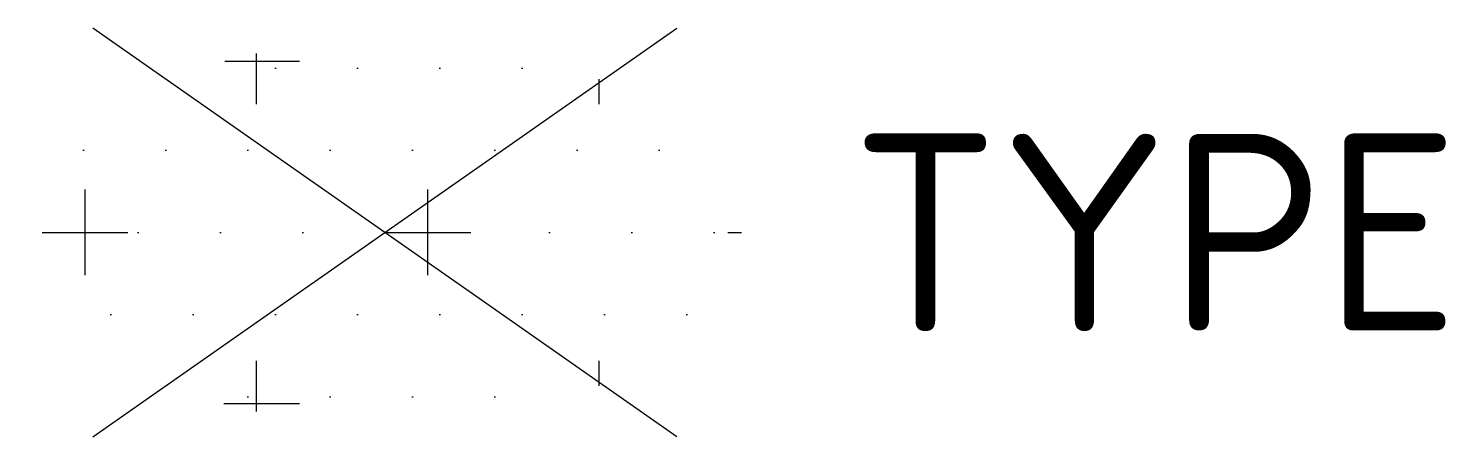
# Model space of a CAD drawing. Header units: metres. Extents: x -3.3 to 9.7, y -1.9 to 1.9.
import ezdxf
from ezdxf.enums import TextEntityAlignment as Align

# ---------------------------------------------------------------- set-up
doc = ezdxf.new("R2010")
doc.units = ezdxf.units.M
doc.layers.get('0').update_dxf_attribs({"lineweight": 25})
doc.styles.add('NLCS-ISO', font='NLCS-ISO.ttf')

msp = doc.modelspace()

# ---------------------------------------------------------------- hatches: boundary and pattern name
h = msp.add_hatch()
h.set_pattern_fill('AGR-BOMENZAND-SO', color=256, scale=0.5, pattern_type=2)
h.set_pattern_definition([(0, (0, 0), (0.25, 0.75), [0, -0.75]), (0, (0, 0), (1.5625, 1.5625), [0.78125, -2.34375]), (90, (0.3906, -0.3906), (-1.5625, 1.5625), [0.78125, -2.34375])])
edge = h.paths.add_edge_path()
edge.add_ellipse((0, 0), major_axis=(-3.25, 0), ratio=0.538462, start_angle=0, end_angle=360)

# ---------------------------------------------------------------- linework, layer by layer
for p, q in [((-2.662, -1.864), (2.662, 1.864)), ((2.662, -1.864), (-2.662, 1.864))]:
    msp.add_line(p, q)

# ---------------------------------------------------------------- texts
at = {"style": 'NLCS-ISO'}
msp.add_attdef('TYPE', text='', height=1.8, dxfattribs=at).set_placement((4.25, 0), align=Align.MIDDLE_LEFT)

doc.saveas('drawing.dxf')
